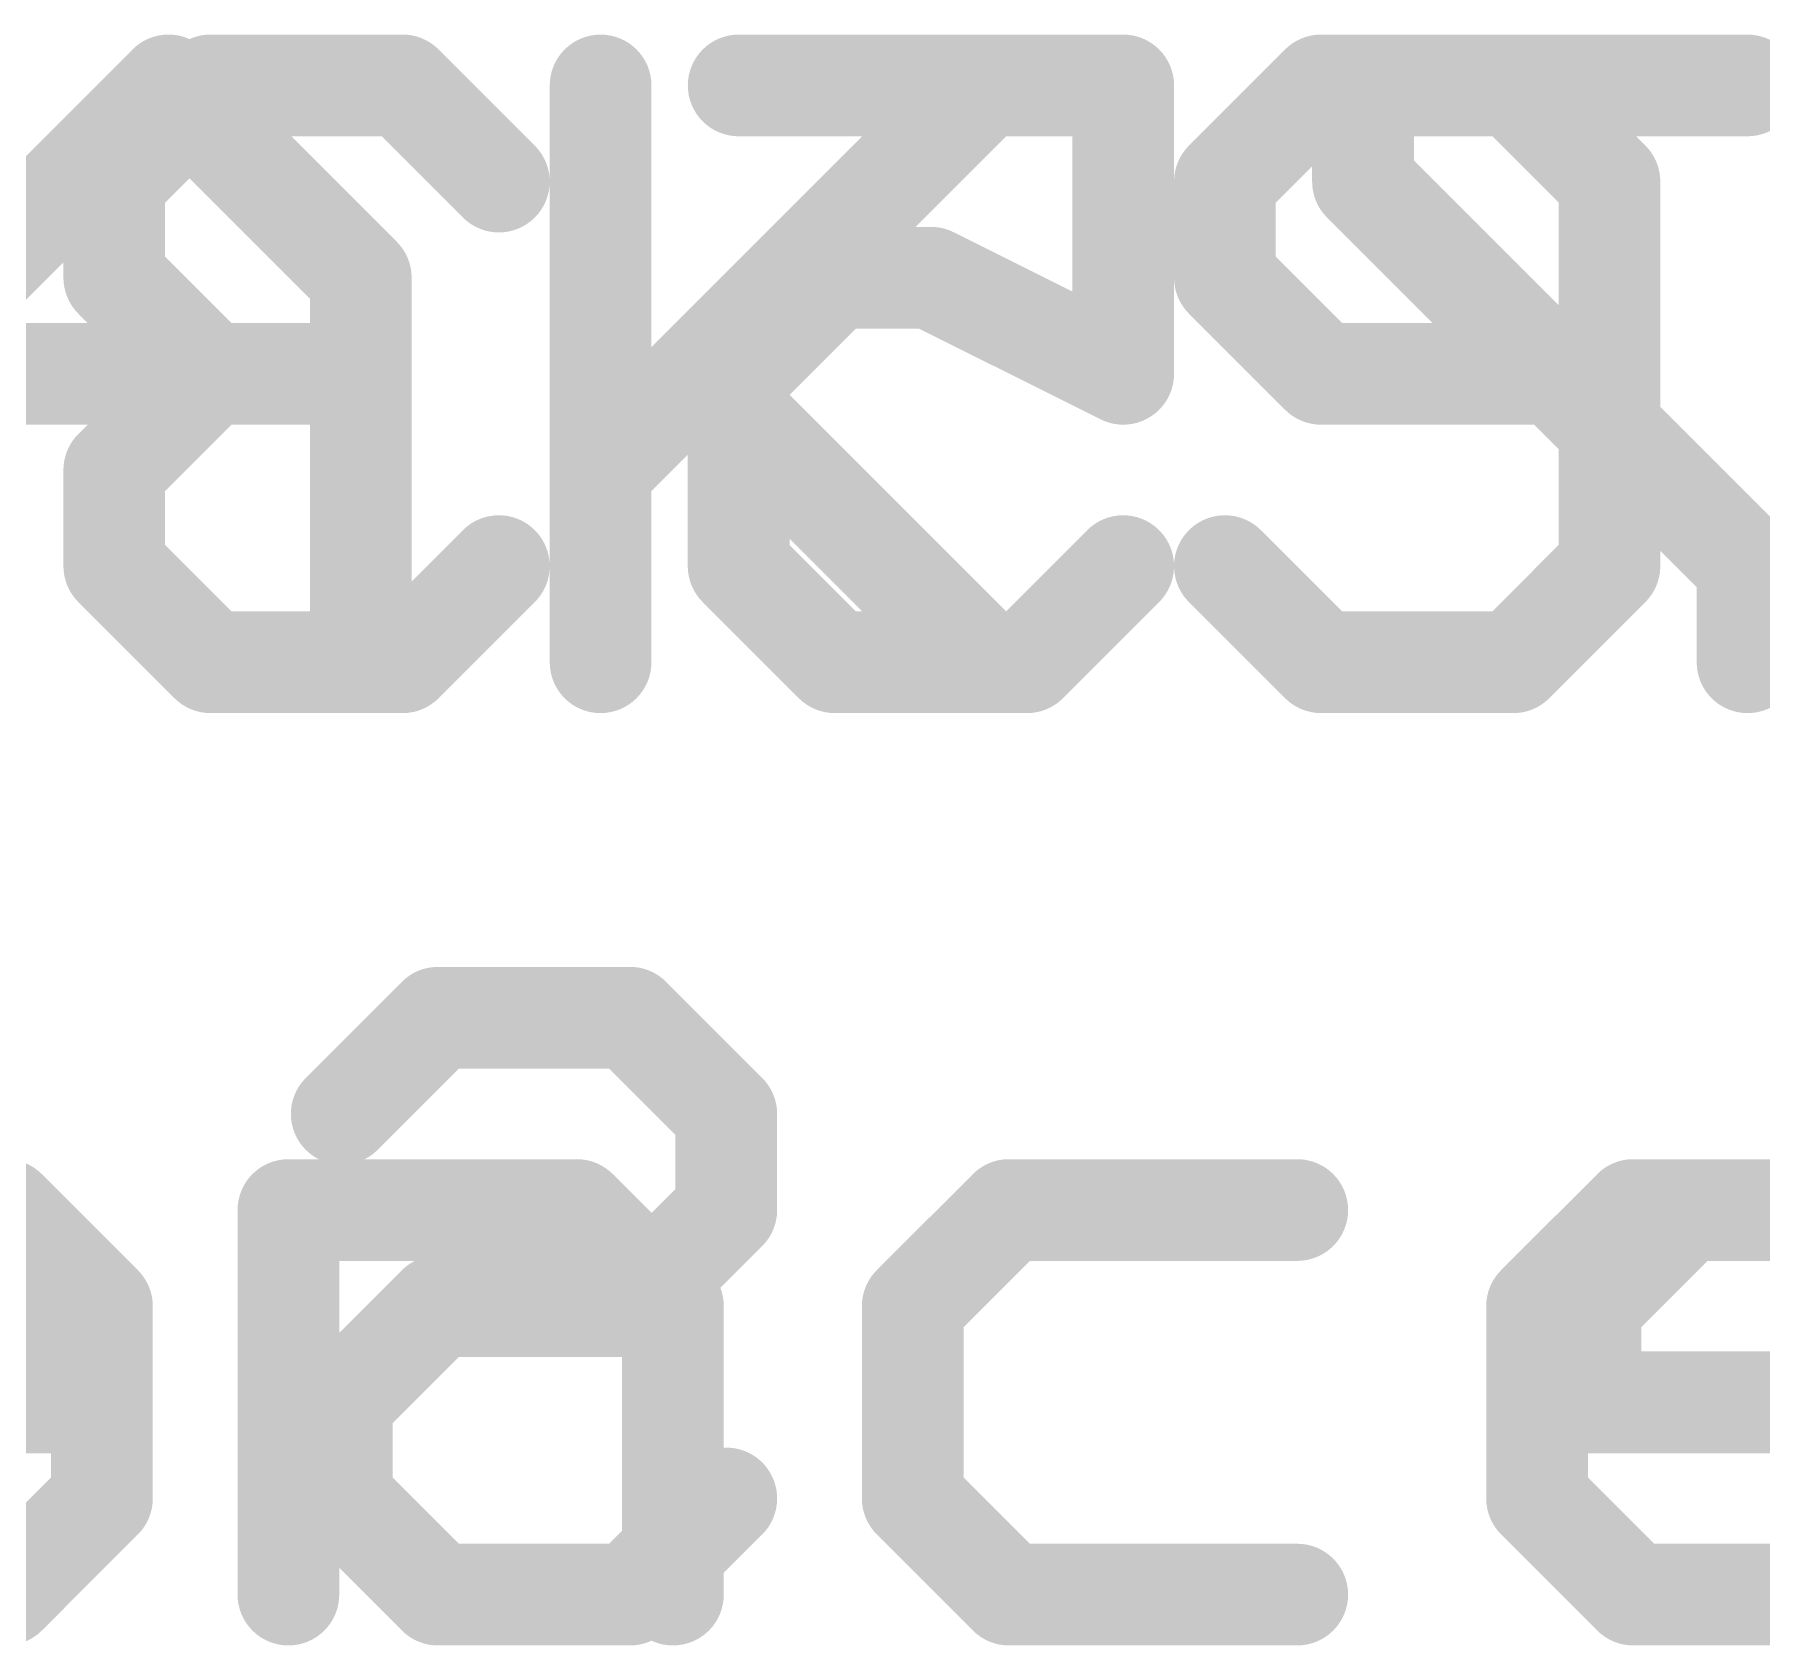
# Model space of a CAD drawing. Extents: x -36 to 72, y -21 to 37.
# Drawn here: x 10.057 to 12.645, y 21.59 to 24.004 of the extents above; entities that cross this region are included whole.
import ezdxf

# ---------------------------------------------------------------- set-up
doc = ezdxf.new("R2010")
doc.units = 0
doc.layers.add('21', color=41, linetype='CONTINUOUS')
doc.layers.add('22', color=40, linetype='CONTINUOUS')

msp = doc.modelspace()

# ---------------------------------------------------------------- linework, layer by layer
at = {"layer": '21', "const_width": 0.1524}
for points in [[(9.9696, 23.6394), (10.2578, 23.9275)], [(10.2578, 23.9275), (10.5459, 23.6394)], [(10.9052, 23.9275), (10.9052, 23.0632)], [(10.9052, 23.3513), (11.4814, 23.9275)], [(11.9847, 23.9275), (11.8407, 23.7835)], [(12.2729, 23.9275), (11.9847, 23.9275)], [(12.4169, 23.7835), (12.2729, 23.9275)], [(11.8407, 23.7835), (11.8407, 23.6394)], [(12.4169, 23.2073), (12.4169, 23.7835)], [(10.5459, 23.6394), (10.5459, 23.0632)], [(11.8407, 23.6394), (11.9847, 23.4954)], [(9.9696, 23.4954), (10.5459, 23.4954)], [(11.0492, 23.4954), (11.4814, 23.0632)], [(11.9847, 23.4954), (12.4169, 23.4954)], [(11.8407, 23.2073), (11.9847, 23.0632)], [(12.2729, 23.0632), (12.4169, 23.2073)], [(11.9847, 23.0632), (12.2729, 23.0632)], [(9.934, 22.2424), (10.0781, 22.0984)], [(10.4374, 21.6662), (10.4374, 22.2424)], [(10.4374, 22.2424), (10.8696, 22.2424)], [(10.8696, 22.2424), (11.0136, 22.0984)], [(11.517, 22.2424), (11.3729, 22.0984)], [(11.9491, 22.2424), (11.517, 22.2424)], [(12.3084, 22.0984), (12.4525, 22.2424)], [(12.4525, 22.2424), (12.7406, 22.2424)], [(10.0781, 22.0984), (10.0781, 21.9543)], [(11.0136, 22.0984), (11.0136, 21.6662)], [(11.3729, 22.0984), (11.3729, 21.8103)], [(12.3084, 21.8103), (12.3084, 22.0984)], [(10.0781, 21.9543), (9.5019, 21.9543)], [(12.8847, 21.9543), (12.3084, 21.9543)], [(11.3729, 21.8103), (11.517, 21.6662)], [(12.4525, 21.6662), (12.3084, 21.8103)], [(11.517, 21.6662), (11.9491, 21.6662)], [(12.7406, 21.6662), (12.4525, 21.6662)]]:
    msp.add_lwpolyline(points, dxfattribs=at)
at = {"layer": '21', "const_width": 0.0762}
for points in [[(10.2847, 23.9545, 1), (10.2308, 23.9006)], [(10.2847, 23.9006, 1), (10.2308, 23.9545)], [(10.9433, 23.9275, 1), (10.8671, 23.9275)], [(11.5083, 23.9006, 1), (11.4544, 23.9545)], [(11.9847, 23.9656, 1), (11.9847, 23.8894)], [(12.0117, 23.9006, 1), (11.9578, 23.9545)], [(12.2998, 23.9545, 1), (12.2459, 23.9006)], [(12.2729, 23.8894, 1), (12.2729, 23.9656)], [(11.8788, 23.7835, 1), (11.8026, 23.7835)], [(12.455, 23.7835, 1), (12.3788, 23.7835)], [(11.8137, 23.8104, 1), (11.8676, 23.7565)], [(12.39, 23.7565, 1), (12.4438, 23.8104)], [(10.584, 23.6394, 1), (10.5078, 23.6394)], [(10.5189, 23.6125, 1), (10.5728, 23.6664)], [(11.8676, 23.6664, 1), (11.8137, 23.6125)], [(11.8026, 23.6394, 1), (11.8788, 23.6394)], [(10.5459, 23.4573, 1), (10.5459, 23.5335)], [(11.0762, 23.5223, 1), (11.0223, 23.4684)], [(11.9847, 23.5335, 1), (11.9847, 23.4573)], [(11.9578, 23.4684, 1), (12.0117, 23.5223)], [(12.4169, 23.4573, 1), (12.4169, 23.5335)], [(10.8782, 23.3783, 1), (10.9321, 23.3244)], [(11.8676, 23.2342, 1), (11.8137, 23.1803)], [(12.4438, 23.1803, 1), (12.39, 23.2342)], [(12.3788, 23.2073, 1), (12.455, 23.2073)], [(11.9847, 23.1013, 1), (11.9847, 23.0251)], [(12.2729, 23.0251, 1), (12.2729, 23.1013)], [(11.4544, 23.0363, 1), (11.5083, 23.0901)], [(11.9578, 23.0363, 1), (12.0117, 23.0901)], [(12.2459, 23.0901, 1), (12.2998, 23.0363)], [(10.5078, 23.0632, 1), (10.584, 23.0632)], [(10.8671, 23.0632, 1), (10.9433, 23.0632)], [(10.4755, 22.2424, 1), (10.3993, 22.2424)], [(10.4374, 22.2805, 1), (10.4374, 22.2043)], [(10.8965, 22.2694, 1), (10.8426, 22.2155)], [(10.8696, 22.2043, 1), (10.8696, 22.2805)], [(11.517, 22.2805, 1), (11.517, 22.2043)], [(11.5439, 22.2155, 1), (11.49, 22.2694)], [(11.9491, 22.2043, 1), (11.9491, 22.2805)], [(12.4525, 22.2805, 1), (12.4525, 22.2043)], [(12.4794, 22.2155, 1), (12.4255, 22.2694)], [(10.1162, 22.0984, 1), (10.04, 22.0984)], [(10.0512, 22.0714, 1), (10.105, 22.1253)], [(11.0517, 22.0984, 1), (10.9755, 22.0984)], [(10.9867, 22.0714, 1), (11.0406, 22.1253)], [(11.411, 22.0984, 1), (11.3348, 22.0984)], [(11.346, 22.1253, 1), (11.3999, 22.0714)], [(12.3465, 22.0984, 1), (12.2703, 22.0984)], [(12.2815, 22.1253, 1), (12.3354, 22.0714)], [(10.0781, 21.9162, 1), (10.0781, 21.9924)], [(12.3084, 21.9924, 1), (12.3084, 21.9162)], [(10.04, 21.9543, 1), (10.1162, 21.9543)], [(11.3999, 21.8372, 1), (11.346, 21.7833)], [(12.3354, 21.8372, 1), (12.2815, 21.7833)], [(11.3348, 21.8103, 1), (11.411, 21.8103)], [(12.2703, 21.8103, 1), (12.3465, 21.8103)], [(11.517, 21.7043, 1), (11.517, 21.6281)], [(11.9491, 21.6281, 1), (11.9491, 21.7043)], [(12.4525, 21.7043, 1), (12.4525, 21.6281)], [(11.49, 21.6393, 1), (11.5439, 21.6931)], [(12.4255, 21.6393, 1), (12.4794, 21.6931)], [(10.3993, 21.6662, 1), (10.4755, 21.6662)], [(10.9755, 21.6662, 1), (11.0517, 21.6662)]]:
    msp.add_lwpolyline(points, format="xyb", dxfattribs=at)
at = {"layer": '22', "const_width": 0.1524}
for points in [[(10.3206, 23.9275), (10.1765, 23.7835)], [(10.6087, 23.9275), (10.3206, 23.9275)], [(10.7528, 23.7835), (10.6087, 23.9275)], [(11.1121, 23.9275), (11.6883, 23.9275)], [(11.6883, 23.9275), (11.6883, 23.4954)], [(12.6238, 23.9275), (12.0476, 23.9275)], [(12.0476, 23.9275), (12.0476, 23.7835)], [(10.1765, 23.7835), (10.1765, 23.6394)], [(12.0476, 23.7835), (12.6238, 23.2073)], [(10.1765, 23.6394), (10.3206, 23.4954)], [(11.2561, 23.6394), (11.1121, 23.4954)], [(11.4002, 23.6394), (11.2561, 23.6394)], [(11.6883, 23.4954), (11.4002, 23.6394)], [(10.3206, 23.4954), (10.1765, 23.3513)], [(10.3206, 23.4954), (10.4647, 23.4954)], [(11.1121, 23.4954), (11.1121, 23.2073)], [(10.1765, 23.3513), (10.1765, 23.2073)], [(10.1765, 23.2073), (10.3206, 23.0632)], [(10.6087, 23.0632), (10.7528, 23.2073)], [(11.1121, 23.2073), (11.2561, 23.0632)], [(11.5442, 23.0632), (11.6883, 23.2073)], [(12.6238, 23.2073), (12.6238, 23.0632)], [(10.3206, 23.0632), (10.6087, 23.0632)], [(11.2561, 23.0632), (11.5442, 23.0632)], [(10.5173, 22.3865), (10.6614, 22.5305)], [(10.6614, 22.5305), (10.9495, 22.5305)], [(10.9495, 22.5305), (11.0935, 22.3865)], [(11.0935, 22.3865), (11.0935, 22.2424)], [(10.014, 22.2424), (9.7258, 22.2424)], [(10.158, 22.0984), (10.014, 22.2424)], [(11.0935, 22.2424), (10.9495, 22.0984)], [(12.5324, 22.2424), (12.3883, 22.0984)], [(12.8205, 22.2424), (12.5324, 22.2424)], [(10.158, 21.8103), (10.158, 22.0984)], [(10.6614, 22.0984), (10.5173, 21.9543)], [(10.9495, 22.0984), (10.6614, 22.0984)], [(12.3883, 22.0984), (12.3883, 21.9543)], [(9.5818, 21.9543), (10.158, 21.9543)], [(10.5173, 21.9543), (10.5173, 21.8103)], [(12.3883, 21.9543), (12.9646, 21.9543)], [(10.014, 21.6662), (10.158, 21.8103)], [(10.5173, 21.8103), (10.6614, 21.6662)], [(10.9495, 21.6662), (11.0935, 21.8103)], [(9.7258, 21.6662), (10.014, 21.6662)], [(10.6614, 21.6662), (10.9495, 21.6662)], [(12.5324, 21.6662), (12.8205, 21.6662)]]:
    msp.add_lwpolyline(points, dxfattribs=at)
at = {"layer": '22', "const_width": 0.0762}
for points in [[(10.3206, 23.9656, 1), (10.3206, 23.8894)], [(10.3475, 23.9006, 1), (10.2937, 23.9545)], [(10.6356, 23.9545, 1), (10.5818, 23.9006)], [(10.6087, 23.8894, 1), (10.6087, 23.9656)], [(11.1121, 23.9656, 1), (11.1121, 23.8894)], [(11.7264, 23.9275, 1), (11.6502, 23.9275)], [(11.6883, 23.8894, 1), (11.6883, 23.9656)], [(12.0476, 23.9656, 1), (12.0476, 23.8894)], [(12.0857, 23.9275, 1), (12.0095, 23.9275)], [(12.6238, 23.8894, 1), (12.6238, 23.9656)], [(10.2146, 23.7835, 1), (10.1384, 23.7835)], [(12.0745, 23.8104, 1), (12.0206, 23.7565)], [(10.1496, 23.8104, 1), (10.2035, 23.7565)], [(10.7258, 23.7565, 1), (10.7797, 23.8104)], [(12.0095, 23.7835, 1), (12.0857, 23.7835)], [(10.2035, 23.6664, 1), (10.1496, 23.6125)], [(11.2561, 23.6775, 1), (11.2561, 23.6013)], [(11.2831, 23.6125, 1), (11.2292, 23.6664)], [(11.4172, 23.6735, 1), (11.3831, 23.6053)], [(11.4002, 23.6013, 1), (11.4002, 23.6775)], [(10.1384, 23.6394, 1), (10.2146, 23.6394)], [(10.3206, 23.5335, 1), (10.3206, 23.4573)], [(10.3475, 23.4684, 1), (10.2937, 23.5223)], [(10.2937, 23.4684, 1), (10.3475, 23.5223)], [(10.4647, 23.4573, 1), (10.4647, 23.5335)], [(11.0851, 23.5223, 1), (11.139, 23.4684)], [(11.1502, 23.4954, 1), (11.074, 23.4954)], [(11.6712, 23.4613, 1), (11.7053, 23.5294)], [(11.6502, 23.4954, 1), (11.7264, 23.4954)], [(10.2146, 23.3513, 1), (10.1384, 23.3513)], [(10.1496, 23.3783, 1), (10.2035, 23.3244)], [(10.2035, 23.2342, 1), (10.1496, 23.1803)], [(10.7797, 23.1803, 1), (10.7258, 23.2342)], [(11.139, 23.2342, 1), (11.0851, 23.1803)], [(11.7152, 23.1803, 1), (11.6613, 23.2342)], [(12.6619, 23.2073, 1), (12.5857, 23.2073)], [(12.5969, 23.1803, 1), (12.6507, 23.2342)], [(10.1384, 23.2073, 1), (10.2146, 23.2073)], [(11.074, 23.2073, 1), (11.1502, 23.2073)], [(10.3206, 23.1013, 1), (10.3206, 23.0251)], [(10.6087, 23.0251, 1), (10.6087, 23.1013)], [(11.2561, 23.1013, 1), (11.2561, 23.0251)], [(11.5442, 23.0251, 1), (11.5442, 23.1013)], [(10.2937, 23.0363, 1), (10.3475, 23.0901)], [(10.5818, 23.0901, 1), (10.6356, 23.0363)], [(11.2292, 23.0363, 1), (11.2831, 23.0901)], [(11.5173, 23.0901, 1), (11.5712, 23.0363)], [(12.5857, 23.0632, 1), (12.6619, 23.0632)], [(10.6614, 22.5686, 1), (10.6614, 22.4924)], [(10.6883, 22.5036, 1), (10.6344, 22.5575)], [(10.9764, 22.5575, 1), (10.9225, 22.5036)], [(10.9495, 22.4924, 1), (10.9495, 22.5686)], [(11.1316, 22.3865, 1), (11.0554, 22.3865)], [(10.4904, 22.4134, 1), (10.5442, 22.3595)], [(11.0666, 22.3595, 1), (11.1205, 22.4134)], [(10.0409, 22.2694, 1), (9.987, 22.2155)], [(10.014, 22.2043, 1), (10.014, 22.2805)], [(11.1205, 22.2155, 1), (11.0666, 22.2694)], [(12.5324, 22.2805, 1), (12.5324, 22.2043)], [(12.5593, 22.2155, 1), (12.5055, 22.2694)], [(11.0554, 22.2424, 1), (11.1316, 22.2424)], [(10.1961, 22.0984, 1), (10.1199, 22.0984)], [(10.1311, 22.0714, 1), (10.185, 22.1253)], [(10.6614, 22.1365, 1), (10.6614, 22.0603)], [(10.6883, 22.0714, 1), (10.6344, 22.1253)], [(10.9225, 22.1253, 1), (10.9764, 22.0714)], [(10.9495, 22.0603, 1), (10.9495, 22.1365)], [(12.4264, 22.0984, 1), (12.3502, 22.0984)], [(12.3614, 22.1253, 1), (12.4153, 22.0714)], [(10.158, 21.9162, 1), (10.158, 21.9924)], [(10.5554, 21.9543, 1), (10.4792, 21.9543)], [(12.3883, 21.9924, 1), (12.3883, 21.9162)], [(10.4904, 21.9813, 1), (10.5442, 21.9274)], [(12.3502, 21.9543, 1), (12.4264, 21.9543)], [(10.185, 21.7833, 1), (10.1311, 21.8372)], [(10.5442, 21.8372, 1), (10.4904, 21.7833)], [(11.1205, 21.7833, 1), (11.0666, 21.8372)], [(10.1199, 21.8103, 1), (10.1961, 21.8103)], [(10.4792, 21.8103, 1), (10.5554, 21.8103)], [(10.014, 21.6281, 1), (10.014, 21.7043)], [(10.6614, 21.7043, 1), (10.6614, 21.6281)], [(10.9495, 21.6281, 1), (10.9495, 21.7043)], [(12.5324, 21.7043, 1), (12.5324, 21.6281)], [(9.987, 21.6931, 1), (10.0409, 21.6393)], [(10.6344, 21.6393, 1), (10.6883, 21.6931)], [(10.9225, 21.6931, 1), (10.9764, 21.6393)]]:
    msp.add_lwpolyline(points, format="xyb", dxfattribs=at)

doc.saveas('drawing.dxf')
